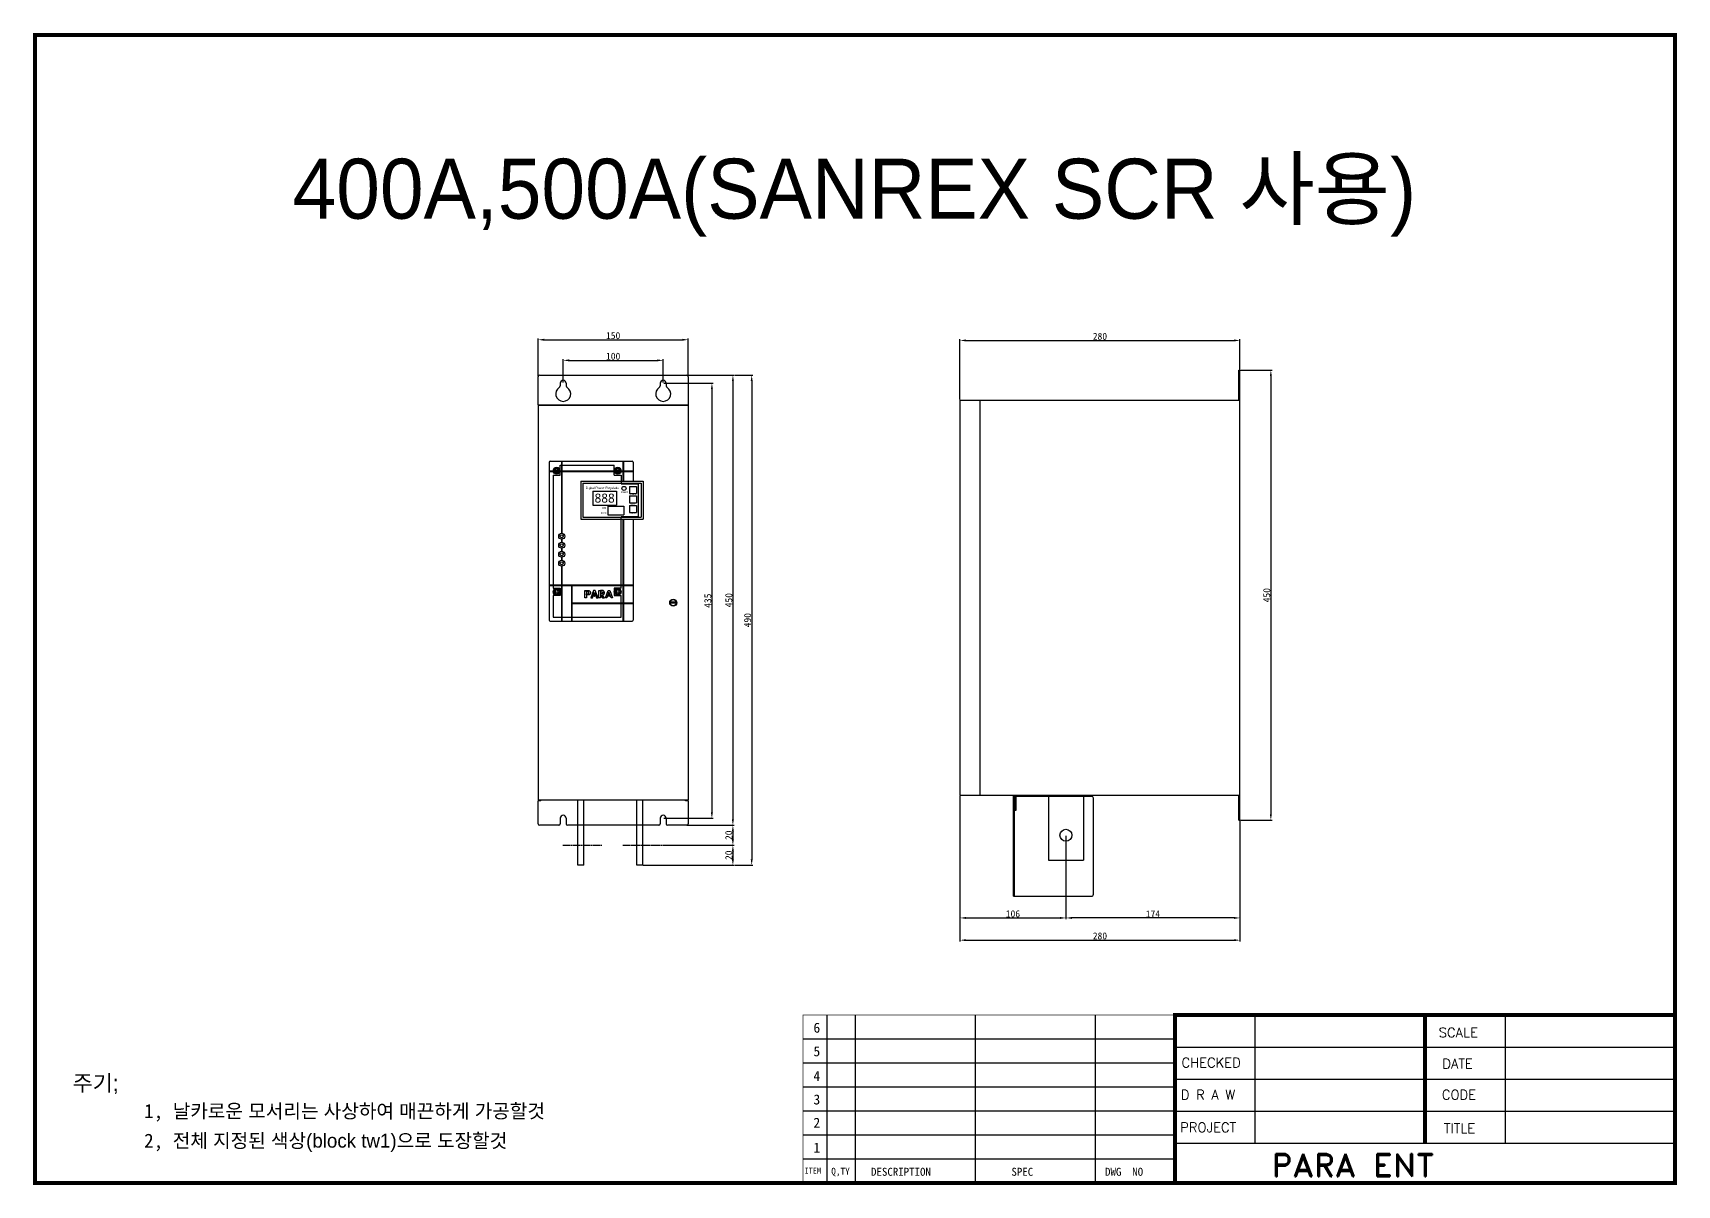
# Model space of a CAD drawing. Header units: millimetres. Extents: x 633 to 4061, y 783 to 1937.
# Drawn here: x 2417 to 4061, y 785 to 1937 of the extents above; entities that cross this region are included whole.
import ezdxf

# ---------------------------------------------------------------- set-up
doc = ezdxf.new("R2010")
doc.units = ezdxf.units.MM
doc.linetypes.add('CENTERLI', pattern=[1, 0.75, -0.0625, 0.125, -0.0625])
doc.layers.add('Case', color=7, linetype='Continuous')
doc.styles.add('ROMAND', font='romand', dxfattribs={"width": 1.1, "height": 8})
doc.styles.add('ROMANS', font='romans', dxfattribs={"height": 3})
doc.dimstyles.new('ISO-25', dxfattribs={"dimtxt": 7, "dimasz": 6, "dimexe": 1.25, "dimexo": 0.625, "dimtad": 1, "dimdec": 1, "dimtxsty": 'Standard', "dimcen": 2.5, "dimclrd": 6, "dimclre": 6, "dimclrt": 1, "dimadec": 0, "dimazin": 0, "dimtfac": 1, "dimtdec": 1, "dimtmove": 0, "dimatfit": 3, "dimfxl": 1, "dimarcsym": 0})

# ---------------------------------------------------------------- blocks, each defined once
blk = doc.blocks.new('*D26')
at = {"color": 6, "lineweight": -2, "transparency": 16777216}
for p, q in [((2947, 1587.8), (2947, 1611.2)), ((3047, 1587.8), (3047, 1611.2)), ((2953, 1610), (3041, 1610))]:
    blk.add_line(p, q, dxfattribs=at)
at = {"color": 6, "transparency": 16777216}
for points in [[(2953, 1611), (2953, 1609), (2947, 1610)], [(3041, 1611), (3041, 1609), (3047, 1610)]]:
    blk.add_solid(points, dxfattribs=at)
at = {"layer": 'Defpoints', "color": 0, "transparency": 16777216}
for p in [(3047, 1610), (2947, 1587.2), (3047, 1587.2)]:
    blk.add_point(p, dxfattribs=at)
at = {"color": 1, "transparency": 16777216, "insert": (2997, 1614.1), "char_height": 7, "attachment_point": 5}
blk.add_mtext('100', dxfattribs=at)
blk = doc.blocks.new('*D27')
at = {"color": 6, "lineweight": -2, "transparency": 16777216}
for p, q in [((2922, 1594.3), (2922, 1631.8)), ((2928, 1630.6), (3066, 1630.6)), ((3072, 1594.3), (3072, 1631.8))]:
    blk.add_line(p, q, dxfattribs=at)
at = {"color": 6, "transparency": 16777216}
for points in [[(2928, 1631.6), (2928, 1629.6), (2922, 1630.6)], [(3066, 1631.6), (3066, 1629.6), (3072, 1630.6)]]:
    blk.add_solid(points, dxfattribs=at)
at = {"layer": 'Defpoints', "color": 0, "transparency": 16777216}
for p in [(3072, 1630.6), (2922, 1593.7), (3072, 1593.7)]:
    blk.add_point(p, dxfattribs=at)
at = {"color": 1, "transparency": 16777216, "insert": (2997, 1634.7), "char_height": 7, "attachment_point": 5}
blk.add_mtext('150', dxfattribs=at)
blk = doc.blocks.new('*D28')
at = {"color": 6, "lineweight": -2, "transparency": 16777216}
for p, q in [((3047.6, 1587.2), (3097, 1587.2)), ((3095.7, 1581.2), (3095.7, 1158.2)), ((3047.6, 1152.2), (3097, 1152.2))]:
    blk.add_line(p, q, dxfattribs=at)
at = {"color": 6, "transparency": 16777216}
for points in [[(3094.7, 1581.2), (3096.7, 1581.2), (3095.7, 1587.2)], [(3094.7, 1158.2), (3096.7, 1158.2), (3095.7, 1152.2)]]:
    blk.add_solid(points, dxfattribs=at)
at = {"layer": 'Defpoints', "color": 0, "transparency": 16777216}
for p in [(3047, 1587.2), (3047, 1152.2), (3095.7, 1152.2)]:
    blk.add_point(p, dxfattribs=at)
at = {"color": 1, "transparency": 16777216, "insert": (3091.6, 1369.7), "char_height": 7, "attachment_point": 5, "rotation": 90}
blk.add_mtext('435', dxfattribs=at)
blk = doc.blocks.new('*D29')
at = {"color": 6, "lineweight": -2, "transparency": 16777216}
for p, q in [((3071.1, 1595.2), (3117.9, 1595.2)), ((3116.7, 1589.2), (3116.7, 1151.2)), ((3071.1, 1145.2), (3117.9, 1145.2))]:
    blk.add_line(p, q, dxfattribs=at)
at = {"color": 6, "transparency": 16777216}
for points in [[(3115.7, 1589.2), (3117.7, 1589.2), (3116.7, 1595.2)], [(3115.7, 1151.2), (3117.7, 1151.2), (3116.7, 1145.2)]]:
    blk.add_solid(points, dxfattribs=at)
at = {"layer": 'Defpoints', "color": 0, "transparency": 16777216}
for p in [(3070.5, 1595.2), (3070.5, 1145.2), (3116.7, 1145.2)]:
    blk.add_point(p, dxfattribs=at)
at = {"color": 1, "transparency": 16777216, "insert": (3112.6, 1370.2), "char_height": 7, "attachment_point": 5, "rotation": 90}
blk.add_mtext('450', dxfattribs=at)
blk = doc.blocks.new('*D30')
at = {"color": 6, "lineweight": -2, "transparency": 16777216}
for p, q in [((3343.7, 1570.8), (3343.7, 1631.1)), ((3349.7, 1629.9), (3617.7, 1629.9)), ((3623.7, 1600.8), (3623.7, 1631.1))]:
    blk.add_line(p, q, dxfattribs=at)
at = {"color": 6, "transparency": 16777216}
for points in [[(3349.7, 1630.9), (3349.7, 1628.9), (3343.7, 1629.9)], [(3617.7, 1630.9), (3617.7, 1628.9), (3623.7, 1629.9)]]:
    blk.add_solid(points, dxfattribs=at)
at = {"layer": 'Defpoints', "color": 0, "transparency": 16777216}
for p in [(3623.7, 1629.9), (3623.7, 1600.2), (3343.7, 1570.2)]:
    blk.add_point(p, dxfattribs=at)
at = {"color": 1, "transparency": 16777216, "insert": (3483.7, 1634), "char_height": 7, "attachment_point": 5}
blk.add_mtext('280', dxfattribs=at)
blk = doc.blocks.new('*D31')
at = {"color": 6, "lineweight": -2, "transparency": 16777216}
for p, q in [((3624.3, 1600.2), (3655.9, 1600.2)), ((3654.6, 1594.2), (3654.6, 1156.2)), ((3624.3, 1150.2), (3655.9, 1150.2))]:
    blk.add_line(p, q, dxfattribs=at)
at = {"color": 6, "transparency": 16777216}
for points in [[(3653.6, 1594.2), (3655.6, 1594.2), (3654.6, 1600.2)], [(3653.6, 1156.2), (3655.6, 1156.2), (3654.6, 1150.2)]]:
    blk.add_solid(points, dxfattribs=at)
at = {"layer": 'Defpoints', "color": 0, "transparency": 16777216}
for p in [(3623.7, 1600.2), (3623.7, 1150.2), (3654.6, 1150.2)]:
    blk.add_point(p, dxfattribs=at)
at = {"color": 1, "transparency": 16777216, "insert": (3650.5, 1375.2), "char_height": 7, "attachment_point": 5, "rotation": 90}
blk.add_mtext('450', dxfattribs=at)
blk = doc.blocks.new('*D32')
at = {"color": 6, "lineweight": -2, "transparency": 16777216}
for p, q in [((3449.7, 1134.5), (3449.7, 1051.2)), ((3623.7, 1149.5), (3623.7, 1051.2)), ((3617.7, 1052.5), (3455.7, 1052.5))]:
    blk.add_line(p, q, dxfattribs=at)
at = {"color": 6, "transparency": 16777216}
for points in [[(3455.7, 1053.5), (3455.7, 1051.5), (3449.7, 1052.5)], [(3617.7, 1053.5), (3617.7, 1051.5), (3623.7, 1052.5)]]:
    blk.add_solid(points, dxfattribs=at)
at = {"layer": 'Defpoints', "color": 0, "transparency": 16777216}
for p in [(3449.7, 1135.2), (3623.7, 1150.2), (3449.7, 1052.5)]:
    blk.add_point(p, dxfattribs=at)
at = {"color": 1, "transparency": 16777216, "insert": (3536.7, 1056.6), "char_height": 7, "attachment_point": 5}
blk.add_mtext('174', dxfattribs=at)
blk = doc.blocks.new('*D33')
at = {"color": 6, "lineweight": -2, "transparency": 16777216}
for p, q in [((3343.7, 1174.5), (3343.7, 1051.2)), ((3449.7, 1134.5), (3449.7, 1051.2)), ((3349.7, 1052.5), (3443.7, 1052.5))]:
    blk.add_line(p, q, dxfattribs=at)
at = {"color": 6, "transparency": 16777216}
for points in [[(3349.7, 1053.5), (3349.7, 1051.5), (3343.7, 1052.5)], [(3443.7, 1053.5), (3443.7, 1051.5), (3449.7, 1052.5)]]:
    blk.add_solid(points, dxfattribs=at)
at = {"layer": 'Defpoints', "color": 0, "transparency": 16777216}
for p in [(3343.7, 1175.2), (3449.7, 1135.2), (3449.7, 1052.5)]:
    blk.add_point(p, dxfattribs=at)
at = {"color": 1, "transparency": 16777216, "insert": (3396.7, 1056.6), "char_height": 7, "attachment_point": 5}
blk.add_mtext('106', dxfattribs=at)
blk = doc.blocks.new('*D34')
at = {"color": 6, "lineweight": -2, "transparency": 16777216}
for p, q in [((3071.1, 1145.2), (3117.9, 1145.2)), ((3116.7, 1139.2), (3116.7, 1131.2)), ((3046.4, 1125.2), (3117.9, 1125.2))]:
    blk.add_line(p, q, dxfattribs=at)
at = {"color": 6, "transparency": 16777216}
for points in [[(3115.7, 1139.2), (3117.7, 1139.2), (3116.7, 1145.2)], [(3115.7, 1131.2), (3117.7, 1131.2), (3116.7, 1125.2)]]:
    blk.add_solid(points, dxfattribs=at)
at = {"layer": 'Defpoints', "color": 0, "transparency": 16777216}
for p in [(3070.5, 1145.2), (3045.8, 1125.2), (3116.7, 1125.2)]:
    blk.add_point(p, dxfattribs=at)
at = {"color": 1, "transparency": 16777216, "insert": (3112.6, 1135.2), "char_height": 7, "attachment_point": 5, "rotation": 90}
blk.add_mtext('20', dxfattribs=at)
blk = doc.blocks.new('*D35')
at = {"color": 6, "lineweight": -2, "transparency": 16777216}
for p, q in [((3046.4, 1125.2), (3117.9, 1125.2)), ((3116.7, 1119.2), (3116.7, 1111.2)), ((3027.1, 1105.2), (3117.9, 1105.2))]:
    blk.add_line(p, q, dxfattribs=at)
at = {"color": 6, "transparency": 16777216}
for points in [[(3115.7, 1119.2), (3117.7, 1119.2), (3116.7, 1125.2)], [(3115.7, 1111.2), (3117.7, 1111.2), (3116.7, 1105.2)]]:
    blk.add_solid(points, dxfattribs=at)
at = {"layer": 'Defpoints', "color": 0, "transparency": 16777216}
for p in [(3045.8, 1125.2), (3026.5, 1105.2), (3116.7, 1105.2)]:
    blk.add_point(p, dxfattribs=at)
at = {"color": 1, "transparency": 16777216, "insert": (3112.6, 1115.2), "char_height": 7, "attachment_point": 5, "rotation": 90}
blk.add_mtext('20', dxfattribs=at)
blk = doc.blocks.new('*D24')
at = {"color": 6, "lineweight": -2, "transparency": 16777216}
for p, q in [((3118.6, 1595.2), (3136.8, 1595.2)), ((3135.5, 1589.2), (3135.5, 1111.2)), ((3118.6, 1105.2), (3136.8, 1105.2))]:
    blk.add_line(p, q, dxfattribs=at)
at = {"color": 6, "transparency": 16777216}
for points in [[(3134.5, 1589.2), (3136.5, 1589.2), (3135.5, 1595.2)], [(3134.5, 1111.2), (3136.5, 1111.2), (3135.5, 1105.2)]]:
    blk.add_solid(points, dxfattribs=at)
at = {"layer": 'Defpoints', "color": 0, "transparency": 16777216}
for p in [(3117.9, 1595.2), (3117.9, 1105.2), (3135.5, 1105.2)]:
    blk.add_point(p, dxfattribs=at)
at = {"color": 1, "transparency": 16777216, "insert": (3131.4, 1350.2), "char_height": 7, "attachment_point": 5, "rotation": 90}
blk.add_mtext('490', dxfattribs=at)
blk = doc.blocks.new('*D25')
at = {"color": 6, "lineweight": -2, "transparency": 16777216}
for p, q in [((3343.7, 1090.7), (3343.7, 1029.1)), ((3623.7, 1090.7), (3623.7, 1029.1)), ((3349.7, 1030.3), (3617.7, 1030.3))]:
    blk.add_line(p, q, dxfattribs=at)
at = {"color": 6, "transparency": 16777216}
for points in [[(3349.7, 1031.3), (3349.7, 1029.3), (3343.7, 1030.3)], [(3617.7, 1031.3), (3617.7, 1029.3), (3623.7, 1030.3)]]:
    blk.add_solid(points, dxfattribs=at)
at = {"layer": 'Defpoints', "color": 0, "transparency": 16777216}
for p in [(3343.7, 1091.3), (3623.7, 1091.3), (3623.7, 1030.3)]:
    blk.add_point(p, dxfattribs=at)
at = {"color": 1, "transparency": 16777216, "insert": (3483.7, 1034.5), "char_height": 7, "attachment_point": 5}
blk.add_mtext('280', dxfattribs=at)

msp = doc.modelspace()

# ---------------------------------------------------------------- linework, layer by layer
for p, q in [((2923.52, 1595.16), (3070.52, 1595.16)), ((3622.52, 1600.16), (3623.72, 1600.16)), ((2922.02, 1565.66), (2922.02, 1593.66)), ((2944.02, 1587.16), (2944.02, 1584.56)), ((2950.02, 1587.16), (2950.02, 1584.56)), ((3044.02, 1587.16), (3044.02, 1584.56)), ((3050.02, 1587.16), (3050.02, 1584.56)), ((3072.02, 1593.66), (3072.02, 1565.66)), ((2922.02, 1565.66), (2924.82, 1565.66)), ((2922.02, 1565.16), (2922.02, 1170.16)), ((2922.02, 1565.16), (3072.02, 1565.16)), ((2924.82, 1565.66), (2924.82, 1565.16)), ((3069.22, 1565.16), (2924.82, 1565.16)), ((3069.22, 1565.66), (3069.22, 1565.16)), ((3069.22, 1565.66), (3072.02, 1565.66)), ((3072.02, 1565.16), (3072.02, 1170.16)), ((3343.72, 1570.16), (3343.72, 1175.16)), ((3343.72, 1570.16), (3623.72, 1570.16)), ((3363.72, 1570.16), (3363.72, 1175.16)), ((3060.14, 1368.26), (3053.9, 1368.26)), ((3060.14, 1367.07), (3053.9, 1367.07)), ((3072.02, 1170.16), (2922.02, 1170.16)), ((2924.82, 1169.66), (2922.02, 1169.66)), ((2922.02, 1146.66), (2922.02, 1169.66)), ((2924.82, 1169.66), (2924.82, 1170.16)), ((3069.22, 1169.66), (3069.22, 1170.16)), ((3072.02, 1169.66), (3069.22, 1169.66)), ((3072.02, 1169.66), (3072.02, 1146.66)), ((3343.72, 1175.16), (3623.72, 1175.16)), ((2944.02, 1152.16), (2944.02, 1146.66)), ((2950.02, 1152.16), (2950.02, 1146.66)), ((3044.02, 1152.16), (3044.02, 1146.66)), ((3050.02, 1152.16), (3050.02, 1146.66)), ((2942.52, 1145.16), (2923.52, 1145.16)), ((3042.52, 1145.16), (2951.52, 1145.16)), ((3070.52, 1145.16), (3051.52, 1145.16)), ((3622.52, 1150.16), (3623.72, 1150.16))]:
    msp.add_line(p, q)
at = {"ltscale": 10}
for p, q in [((3622.52, 1570.16), (3622.52, 1600.16)), ((3623.72, 1150.16), (3623.72, 1600.16)), ((3622.52, 1150.16), (3622.52, 1175.16))]:
    msp.add_line(p, q, dxfattribs=at)
at = {"color": 0, "linetype": 'Continuous'}
for p, q in [((2933.02, 1508.16), (2933.02, 1350.16)), ((2933.02, 1499.41), (2945.27, 1499.41)), ((2933.02, 1498.91), (2945.27, 1498.91)), ((2934.02, 1509.16), (3016.02, 1509.16)), ((2945.27, 1509.16), (2945.27, 1499.41)), ((2945.27, 1498.91), (2945.27, 1437.15)), ((2945.77, 1509.16), (2945.77, 1499.41)), ((2945.77, 1499.41), (3006.77, 1499.41)), ((2945.77, 1498.91), (3006.77, 1498.91)), ((2945.77, 1498.91), (2945.77, 1437.15)), ((3006.77, 1509.16), (3006.77, 1499.41)), ((3006.77, 1498.91), (3006.77, 1489.16)), ((3007.27, 1509.16), (3007.27, 1499.41)), ((3007.27, 1499.41), (3017.02, 1499.41)), ((3007.27, 1498.91), (3007.27, 1489.16)), ((3007.27, 1498.91), (3017.02, 1498.91)), ((3017.02, 1508.16), (3017.02, 1489.16)), ((2964.52, 1489.16), (3027.02, 1489.16)), ((2964.52, 1489.16), (2964.52, 1451.16)), ((2966.52, 1487.16), (3025.02, 1487.16)), ((2966.52, 1487.16), (2966.52, 1453.16)), ((3013.22, 1483.96), (3013.22, 1476.96)), ((3013.22, 1483.96), (3020.22, 1483.96)), ((3020.22, 1483.96), (3020.22, 1476.96)), ((3025.02, 1487.16), (3025.02, 1453.16)), ((3027.02, 1489.16), (3027.02, 1451.16)), ((2976.72, 1479.16), (3000.22, 1479.16)), ((2976.72, 1479.16), (2976.72, 1465.16)), ((2976.72, 1465.16), (3000.22, 1465.16)), ((2991.72, 1464.16), (3007.52, 1464.16)), ((2991.72, 1464.16), (2991.72, 1455.66)), ((3000.22, 1479.16), (3000.22, 1465.16)), ((3007.52, 1464.16), (3007.52, 1455.66)), ((3013.22, 1476.96), (3020.22, 1476.96)), ((3013.22, 1474.46), (3020.22, 1474.46)), ((3013.22, 1474.46), (3013.22, 1467.46)), ((3013.22, 1467.46), (3020.22, 1467.46)), ((3013.22, 1464.96), (3013.22, 1457.96)), ((3013.22, 1464.96), (3020.22, 1464.96)), ((3020.22, 1474.46), (3020.22, 1467.46)), ((3020.22, 1464.96), (3020.22, 1457.96)), ((2964.52, 1451.16), (3027.02, 1451.16)), ((2966.52, 1453.16), (3025.02, 1453.16)), ((2991.72, 1455.66), (3007.52, 1455.66)), ((3006.77, 1451.16), (3006.77, 1385.41)), ((3007.27, 1451.16), (3007.27, 1385.41)), ((3013.22, 1457.96), (3020.22, 1457.96)), ((3017.02, 1451.16), (3017.02, 1350.16)), ((2945.27, 1431.17), (2945.27, 1428.15)), ((2945.77, 1431.17), (2945.77, 1428.15)), ((2945.27, 1422.17), (2945.27, 1419.15)), ((2945.77, 1422.17), (2945.77, 1419.15)), ((2945.27, 1413.17), (2945.27, 1410.15)), ((2945.27, 1404.17), (2945.27, 1385.41)), ((2945.77, 1413.17), (2945.77, 1410.15)), ((2945.77, 1404.17), (2945.77, 1385.41)), ((2933.02, 1385.41), (2945.27, 1385.41)), ((2933.02, 1384.91), (2945.27, 1384.91)), ((2945.27, 1384.91), (2945.27, 1349.16)), ((2945.77, 1385.41), (3006.77, 1385.41)), ((2945.77, 1384.91), (2955.27, 1384.91)), ((2945.77, 1384.91), (2945.77, 1349.16)), ((2955.27, 1384.91), (2955.27, 1349.16)), ((2955.77, 1384.91), (3006.77, 1384.91)), ((2955.77, 1384.91), (2955.77, 1367.41)), ((3006.77, 1384.91), (3006.77, 1367.41)), ((3007.27, 1385.41), (3017.02, 1385.41)), ((3007.27, 1384.91), (3007.27, 1367.41)), ((3007.27, 1384.91), (3017.02, 1384.91)), ((2955.77, 1367.41), (3006.77, 1367.41)), ((2955.77, 1366.91), (3006.77, 1366.91)), ((2955.77, 1366.91), (2955.77, 1349.16)), ((3006.77, 1366.91), (3006.77, 1349.16)), ((3007.27, 1367.41), (3017.02, 1367.41)), ((3007.27, 1366.91), (3007.27, 1349.16)), ((3007.27, 1366.91), (3017.02, 1366.91)), ((2934.02, 1349.16), (3016.02, 1349.16))]:
    msp.add_line(p, q, dxfattribs=at)
at = {"color": 0, "linetype": 'Continuous', "ltscale": 0.3}
for p, q in [((2944.02, 1495.16), (2944.02, 1505.16)), ((2944.02, 1495.16), (2944.02, 1505.16)), ((2944.02, 1505.16), (2998.02, 1505.16)), ((2944.02, 1505.16), (2998.02, 1505.16)), ((2998.02, 1495.16), (2998.02, 1505.16)), ((2998.02, 1495.16), (2998.02, 1505.16)), ((2937.02, 1495.16), (2937.02, 1382.36)), ((2937.02, 1495.16), (2937.02, 1382.36)), ((2937.02, 1495.16), (2944.02, 1495.16)), ((2937.02, 1495.16), (2944.02, 1495.16)), ((2998.02, 1495.16), (3005.02, 1495.16)), ((2998.02, 1495.16), (3005.02, 1495.16)), ((3005.02, 1495.16), (3005.02, 1486.66)), ((3005.02, 1495.16), (3005.02, 1486.66)), ((3005.02, 1486.66), (3022.02, 1486.66)), ((3005.02, 1486.66), (3022.02, 1486.66)), ((3022.02, 1486.66), (3022.02, 1453.66)), ((3022.02, 1486.66), (3022.02, 1453.66)), ((3005.02, 1382.36), (3005.02, 1453.66)), ((3005.02, 1382.36), (3005.02, 1453.66)), ((3022.02, 1453.66), (3005.02, 1453.66)), ((3022.02, 1453.66), (3005.02, 1453.66)), ((2937.02, 1382.36), (2944.02, 1382.36)), ((2937.02, 1382.36), (2944.02, 1382.36)), ((2944.02, 1382.36), (2944.02, 1374.96)), ((2944.02, 1382.36), (2944.02, 1374.96)), ((3005.02, 1382.36), (2998.02, 1382.36)), ((3005.02, 1382.36), (2998.02, 1382.36)), ((2998.02, 1382.36), (2998.02, 1374.96)), ((2998.02, 1382.36), (2998.02, 1374.96)), ((2944.02, 1374.96), (2937.02, 1374.96)), ((2944.02, 1374.96), (2937.02, 1374.96)), ((2937.02, 1374.96), (2937.02, 1353.16)), ((2937.02, 1374.96), (2937.02, 1353.16)), ((2998.02, 1374.96), (3005.02, 1374.96)), ((2998.02, 1374.96), (3005.02, 1374.96)), ((3005.02, 1353.16), (3005.02, 1374.96)), ((3005.02, 1353.16), (3005.02, 1374.96)), ((2937.02, 1353.16), (3005.02, 1353.16)), ((2937.02, 1353.16), (3005.02, 1353.16))]:
    msp.add_line(p, q, dxfattribs=at)
at = {"color": 0, "linetype": 'Continuous', "ltscale": 0.4}
for p, q in [((3007.02, 1509.16), (3007.02, 1489.16)), ((3007.02, 1451.16), (3007.02, 1349.16)), ((2933.02, 1385.16), (3017.02, 1385.16)), ((2955.52, 1385.41), (2955.52, 1349.16)), ((2955.27, 1367.16), (3017.02, 1367.16))]:
    msp.add_line(p, q, dxfattribs=at)
at = {"linetype": 'CENTERLI'}
msp.add_line((3060.19, 1367.66), (3053.84, 1367.66), dxfattribs=at)
at = {"color": 3}
for p, q in [((2961.52, 1105.16), (2961.52, 1170.16)), ((2967.52, 1105.16), (2967.52, 1170.16)), ((3020.52, 1105.16), (3020.52, 1170.16)), ((3026.52, 1105.16), (3026.52, 1170.16)), ((3432.22, 1175.16), (3432.22, 1110.16)), ((3467.22, 1175.16), (3467.22, 1110.16)), ((2967.52, 1105.16), (2961.52, 1105.16)), ((3026.52, 1105.16), (3020.52, 1105.16)), ((3432.22, 1110.16), (3467.22, 1110.16))]:
    msp.add_line(p, q, dxfattribs=at)
at = {"color": 3, "linetype": 'CENTERLI', "ltscale": 10}
for p, q in [((2946.71, 1125.16), (2985.71, 1125.16)), ((3006.81, 1125.16), (3045.81, 1125.16))]:
    msp.add_line(p, q, dxfattribs=at)
at = {"color": 5}
for p, q in [((3210.79, 955.39), (3210.79, 787.39)), ((3238.79, 955.39), (3238.79, 787.39)), ((3358.79, 955.39), (3358.79, 787.39)), ((3478.79, 955.39), (3478.79, 787.39)), ((3638.79, 827.39), (3638.79, 955.39)), ((3888.79, 955.39), (3888.79, 827.39)), ((3558.79, 931.39), (3186.79, 931.39)), ((3558.79, 923.39), (4058.79, 923.39)), ((3558.79, 907.39), (3186.79, 907.39)), ((3558.79, 891.39), (4058.79, 891.39)), ((3558.79, 883.39), (3186.79, 883.39)), ((3558.79, 859.39), (3186.79, 859.39)), ((3558.79, 859.39), (4058.79, 859.39)), ((3558.79, 835.39), (3186.79, 835.39)), ((3558.79, 827.39), (4058.79, 827.39)), ((3558.79, 811.39), (3186.79, 811.39))]:
    msp.add_line(p, q, dxfattribs=at)
at = {"color": 5, "const_width": 4}
for points in [[(2418.79, 787.39), (4058.79, 787.39), (4058.79, 1935.39), (2418.79, 1935.39), (2418.79, 787.39)], [(4058.79, 955.39), (3558.79, 955.39), (3558.79, 787.39)], [(3808.79, 955.39), (3808.79, 827.39)]]:
    msp.add_lwpolyline(points, dxfattribs=at)
at = {"color": 0, "linetype": 'Continuous'}
for points in [[(2970.17, 1379.9), (2970.17, 1372.69), (2968.72, 1372.69), (2968.72, 1379.9)], [(2970.48, 1376.63), (2970.97, 1376.63), (2971.36, 1376.64), (2971.68, 1376.66), (2971.82, 1376.67), (2971.94, 1376.69), (2971.99, 1376.7), (2972.04, 1376.72), (2972.08, 1376.73), (2972.12, 1376.74), (2972.19, 1376.77), (2972.22, 1376.79), (2972.25, 1376.81), (2972.29, 1376.83), (2972.32, 1376.85), (2972.35, 1376.87), (2972.38, 1376.89), (2972.4, 1376.91), (2972.43, 1376.94), (2972.46, 1376.96), (2972.48, 1376.99), (2972.51, 1377.01), (2972.53, 1377.04), (2972.55, 1377.07), (2972.57, 1377.1), (2972.59, 1377.13), (2972.61, 1377.16), (2972.63, 1377.19), (2972.64, 1377.23), (2972.66, 1377.26), (2972.67, 1377.29), (2972.68, 1377.33), (2972.69, 1377.36), (2972.7, 1377.4), (2972.71, 1377.43), (2972.72, 1377.47), (2972.73, 1377.51), (2972.73, 1377.58), (2972.74, 1377.66), (2972.73, 1377.71), (2972.73, 1377.76), (2972.73, 1377.81), (2972.72, 1377.85), (2972.71, 1377.9), (2972.7, 1377.94), (2972.69, 1377.98), (2972.68, 1378.02), (2972.66, 1378.07), (2972.65, 1378.1), (2972.63, 1378.14), (2972.61, 1378.18), (2972.58, 1378.22), (2972.56, 1378.25), (2972.53, 1378.28), (2972.5, 1378.32), (2972.48, 1378.35), (2972.45, 1378.38), (2972.41, 1378.41), (2972.38, 1378.43), (2972.35, 1378.46), (2972.31, 1378.48), (2972.28, 1378.51), (2972.24, 1378.53), (2972.21, 1378.55), (2972.17, 1378.56), (2972.13, 1378.58), (2972.09, 1378.59), (2972.05, 1378.61), (2972.01, 1378.62), (2971.96, 1378.63), (2971.92, 1378.64), (2971.85, 1378.65), (2971.76, 1378.66), (2971.53, 1378.68), (2970.87, 1378.69), (2970.48, 1378.69), (2970.48, 1379.9), (2971.05, 1379.9), (2972.15, 1379.88), (2972.52, 1379.84), (2972.66, 1379.82), (2972.73, 1379.81), (2972.78, 1379.8), (2972.86, 1379.77), (2972.93, 1379.75), (2973, 1379.72), (2973.08, 1379.69), (2973.15, 1379.66), (2973.21, 1379.62), (2973.28, 1379.58), (2973.35, 1379.54), (2973.41, 1379.49), (2973.47, 1379.44), (2973.53, 1379.39), (2973.59, 1379.34), (2973.65, 1379.28), (2973.71, 1379.22), (2973.76, 1379.16), (2973.81, 1379.09), (2973.87, 1379.02), (2973.91, 1378.95), (2973.96, 1378.87), (2974, 1378.8), (2974.03, 1378.72), (2974.07, 1378.64), (2974.1, 1378.55), (2974.13, 1378.47), (2974.15, 1378.38), (2974.17, 1378.29), (2974.19, 1378.19), (2974.21, 1378.1), (2974.23, 1377.9), (2974.23, 1377.69), (2974.23, 1377.52), (2974.22, 1377.37), (2974.2, 1377.22), (2974.17, 1377.07), (2974.14, 1376.94), (2974.1, 1376.81), (2974.07, 1376.75), (2974.05, 1376.69), (2974.02, 1376.63), (2973.99, 1376.57), (2973.93, 1376.46), (2973.86, 1376.36), (2973.79, 1376.26), (2973.72, 1376.17), (2973.64, 1376.08), (2973.56, 1376), (2973.47, 1375.93), (2973.38, 1375.86), (2973.29, 1375.8), (2973.19, 1375.74), (2973.1, 1375.69), (2973.01, 1375.64), (2972.91, 1375.6), (2972.82, 1375.57), (2972.72, 1375.54), (2972.63, 1375.52), (2972.49, 1375.49), (2972.34, 1375.47), (2971.99, 1375.44), (2971.12, 1375.41), (2970.48, 1375.41)], [(2978.25, 1378.23), (2980.34, 1372.69), (2981.93, 1372.69), (2979.05, 1379.9), (2977.47, 1379.9), (2974.69, 1372.69), (2976.25, 1372.69)], [(2984.16, 1379.9), (2984.16, 1372.69), (2982.7, 1372.69), (2982.7, 1379.9)], [(2986.08, 1375.45), (2986.37, 1375.48), (2986.61, 1375.52), (2986.71, 1375.54), (2986.8, 1375.57), (2986.9, 1375.6), (2986.99, 1375.64), (2987.09, 1375.69), (2987.18, 1375.74), (2987.27, 1375.8), (2987.37, 1375.86), (2987.46, 1375.93), (2987.54, 1376), (2987.62, 1376.08), (2987.7, 1376.17), (2987.78, 1376.26), (2987.85, 1376.36), (2987.91, 1376.46), (2987.98, 1376.57), (2988.01, 1376.63), (2988.03, 1376.69), (2988.06, 1376.75), (2988.08, 1376.81), (2988.12, 1376.94), (2988.16, 1377.07), (2988.18, 1377.22), (2988.2, 1377.37), (2988.21, 1377.52), (2988.22, 1377.69), (2988.21, 1377.9), (2988.19, 1378.1), (2988.18, 1378.19), (2988.16, 1378.29), (2988.14, 1378.38), (2988.11, 1378.47), (2988.09, 1378.55), (2988.05, 1378.64), (2988.02, 1378.72), (2987.98, 1378.8), (2987.94, 1378.87), (2987.9, 1378.95), (2987.85, 1379.02), (2987.8, 1379.09), (2987.75, 1379.16), (2987.69, 1379.22), (2987.64, 1379.28), (2987.58, 1379.34), (2987.52, 1379.39), (2987.46, 1379.44), (2987.4, 1379.49), (2987.33, 1379.54), (2987.27, 1379.58), (2987.2, 1379.62), (2987.13, 1379.66), (2987.06, 1379.69), (2986.99, 1379.72), (2986.92, 1379.75), (2986.84, 1379.77), (2986.76, 1379.8), (2986.71, 1379.81), (2986.65, 1379.82), (2986.51, 1379.84), (2986.13, 1379.88), (2985.04, 1379.9), (2984.47, 1379.9), (2984.47, 1378.69), (2984.86, 1378.69), (2985.51, 1378.68), (2985.74, 1378.66), (2985.83, 1378.65), (2985.91, 1378.64), (2985.95, 1378.63), (2985.99, 1378.62), (2986.03, 1378.61), (2986.07, 1378.59), (2986.11, 1378.58), (2986.15, 1378.56), (2986.19, 1378.55), (2986.23, 1378.53), (2986.26, 1378.51), (2986.3, 1378.48), (2986.33, 1378.46), (2986.37, 1378.43), (2986.4, 1378.41), (2986.43, 1378.38), (2986.46, 1378.35), (2986.49, 1378.32), (2986.52, 1378.28), (2986.54, 1378.25), (2986.57, 1378.22), (2986.59, 1378.18), (2986.61, 1378.14), (2986.63, 1378.1), (2986.65, 1378.07), (2986.66, 1378.02), (2986.68, 1377.98), (2986.69, 1377.94), (2986.7, 1377.9), (2986.71, 1377.85), (2986.71, 1377.81), (2986.72, 1377.76), (2986.72, 1377.71), (2986.72, 1377.66), (2986.72, 1377.58), (2986.72, 1377.55), (2986.71, 1377.51), (2986.7, 1377.47), (2986.7, 1377.43), (2986.69, 1377.4), (2986.68, 1377.36), (2986.67, 1377.33), (2986.66, 1377.29), (2986.64, 1377.26), (2986.63, 1377.23), (2986.61, 1377.19), (2986.59, 1377.16), (2986.58, 1377.13), (2986.56, 1377.1), (2986.54, 1377.07), (2986.51, 1377.04), (2986.49, 1377.01), (2986.47, 1376.99), (2986.44, 1376.96), (2986.42, 1376.94), (2986.39, 1376.91), (2986.36, 1376.89), (2986.33, 1376.87), (2986.3, 1376.85), (2986.27, 1376.83), (2986.24, 1376.81), (2986.21, 1376.79), (2986.17, 1376.77), (2986.1, 1376.74), (2986.06, 1376.73), (2986.02, 1376.72), (2985.97, 1376.7), (2985.92, 1376.69), (2985.8, 1376.67), (2985.67, 1376.66), (2985.35, 1376.64), (2984.95, 1376.63), (2984.47, 1376.63), (2984.47, 1375.41), (2986.48, 1372.69), (2988.22, 1372.69)], [(2992.79, 1378.23), (2990.79, 1372.69), (2989.23, 1372.69), (2992.01, 1379.9), (2993.59, 1379.9), (2996.46, 1372.69), (2994.88, 1372.69)]]:
    msp.add_lwpolyline(points, close=True, dxfattribs=at)
at = {"color": 1, "linetype": 'Continuous'}
for points in [[(2978.29, 1373.94), (2979.14, 1375.43), (2977.43, 1375.43)], [(2992.86, 1373.94), (2993.71, 1375.43), (2992, 1375.43)]]:
    msp.add_lwpolyline(points, close=True, dxfattribs=at)
at = {"color": 5, "ltscale": 2, "const_width": 0.8}
msp.add_lwpolyline([(3558.79, 955.39), (3186.79, 955.39), (3186.79, 787.39)], dxfattribs=at)
at = {"color": 0, "linetype": 'Continuous', "ltscale": 0.4}
for centre, radius in [((2940.52, 1499.66), 3.5), ((2940.52, 1499.66), 2.5), ((3001.52, 1499.66), 3.5), ((3001.52, 1499.66), 2.5), ((3001.52, 1499.66), 1.35), ((2940.52, 1378.66), 3.5), ((2940.52, 1378.66), 2.5), ((3001.52, 1378.66), 3.5), ((3001.52, 1378.66), 2.5), ((2940.52, 1378.66), 1.35), ((3001.52, 1378.66), 1.35)]:
    msp.add_circle(centre, radius, dxfattribs=at)
at = {"color": 0, "linetype": 'Continuous', "ltscale": 0.3}
for centre in [(2940.52, 1499.66), (3001.52, 1499.66), (2940.52, 1378.66), (3001.52, 1378.66)]:
    msp.add_circle(centre, 3, dxfattribs=at)
at = {"linetype": 'Continuous', "ltscale": 0.4}
msp.add_circle((2940.52, 1499.66), 1.35, dxfattribs=at)
at = {"color": 0, "linetype": 'Continuous'}
for centre, radius in [((3007.82, 1481.96), 2), ((2945.52, 1434.16), 3), ((2945.52, 1434.16), 1.5), ((2945.52, 1425.16), 3), ((2945.52, 1416.16), 3), ((2945.52, 1425.16), 1.5), ((2945.52, 1416.16), 1.5), ((2945.52, 1407.16), 3), ((2945.52, 1407.16), 1.5)]:
    msp.add_circle(centre, radius, dxfattribs=at)
for radius in [3.5, 3.17]:
    msp.add_circle((3057.02, 1367.66), radius)
at = {"color": 3}
msp.add_circle((3449.72, 1135.16), 6, dxfattribs=at)
for centre, radius, start, end in [((2923.52, 1593.66), 1.5, 90, 180), ((3070.52, 1593.66), 1.5, 0, 90), ((2947.02, 1576.49), 7.5, 121.75686, 58.24314), ((2942.02, 1584.56), 2, 301.75686, 0), ((2947.02, 1587.16), 3, 0, 180), ((2952.02, 1584.56), 2, 180, 238.24314), ((3047.02, 1576.49), 7.5, 121.75686, 58.24314), ((3042.02, 1584.56), 2, 301.75686, 0), ((3047.02, 1587.16), 3, 0, 180), ((3052.02, 1584.56), 2, 180, 238.24314), ((2947.02, 1152.16), 3, 0, 180), ((3047.02, 1152.16), 3, 0, 180), ((2923.52, 1146.66), 1.5, 180, 270), ((2942.52, 1146.66), 1.5, 270, 0), ((2951.52, 1146.66), 1.5, 180, 270), ((3042.52, 1146.66), 1.5, 270, 0), ((3051.52, 1146.66), 1.5, 180, 270), ((3070.52, 1146.66), 1.5, 270, 0)]:
    msp.add_arc(centre, radius, start, end)
at = {"color": 0, "linetype": 'Continuous'}
for centre, start, end in [((2934.02, 1508.16), 90, 180), ((3016.02, 1508.16), 0, 90), ((2934.02, 1350.16), 180, 270), ((3016.02, 1350.16), 270, 0)]:
    msp.add_arc(centre, 1, start, end, dxfattribs=at)
at = {"layer": 'Case', "color": 1}
for p, q in [((3397.22, 1074.16), (3397.22, 1174.16)), ((3397.22, 1174.16), (3475.22, 1174.16)), ((3398.42, 1074.16), (3398.42, 1174.16)), ((3477.22, 1076.16), (3477.22, 1172.16)), ((3397.22, 1074.16), (3475.22, 1074.16))]:
    msp.add_line(p, q, dxfattribs=at)
at = {"layer": 'Case'}
for p, q in [((3398.72, 1160.16), (3398.72, 1175.16)), ((3399.92, 1160.16), (3399.92, 1175.16)), ((3398.72, 1160.16), (3399.92, 1160.16))]:
    msp.add_line(p, q, dxfattribs=at)
at = {"layer": 'Case', "color": 1}
for centre, start, end in [((3475.22, 1172.16), 0, 90), ((3475.22, 1076.16), 270, 0)]:
    msp.add_arc(centre, 2, start, end, dxfattribs=at)

# ---------------------------------------------------------------- texts
at = {"color": 5, "style": 'ROMANS'}
for s, p in [('SCALE', (3822.46, 933.15)), ('CHECKED', (3565.24, 903.03)), ('DATE', (3826.05, 901.99)), ('D R A W', (3564.59, 870.93)), ('CODE', (3825.56, 871)), ('PROJECT', (3563.95, 838.28)), ('TITLE', (3827.6, 837.35))]:
    msp.add_text(s, height=9.6, dxfattribs=at).set_placement(p)
at = {"color": 5, "style": 'ROMAND', "width": 1.1}
msp.add_text('PARA ENT', height=22.4, dxfattribs=at).set_placement((3655.31, 794.12))
at = {"ltscale": 10, "insert": (2676.48, 1811.61), "char_height": 60, "width": 1198.3025, "attachment_point": 1}
msp.add_mtext('{\\fGulim|b0|i0|c129|p49;400A,500A(SANREX SCR 사용)}', dxfattribs=at)
at = {"attachment_point": 1}
for s, insert, char_height, width in [('{\\fSwis721 BT|b0|i0|c0|p34;Digital\\f??|b0|i0|c0|p49; \\fSwis721 BT|b0|i0|c0|p34;Power Regulater}', (2969.48, 1483.69), 2.3, 35.1239), ('{\\f@Malgun Gothic|b0|i0|c129|p50;888}', (2978.43, 1476.76), 9, 20.7472), ('{\\f@ￇ\uffd1ￄￄﾹ\uffd9ￅ\uffc1|b0|i0|c129|p18;ON}', (2985.8, 1463.51), 2, 5.3252), ('{\\f@ￇ\uffd1ￄￄﾹ\uffd9ￅ\uffc1|b0|i0|c129|p18;RESET}', (3004.67, 1478.88), 1.5, 6.6627), ('{\\f@ￇ\uffd1ￄￄﾹ\uffd9ￅ\uffc1|b0|i0|c129|p18;OUTPUT}', (3013.29, 1476.43), 1.2, 6.6627), ('{\\f@ￇ\uffd1ￄￄﾹ\uffd9ￅ\uffc1|b0|i0|c129|p18;SOFT}', (3014.41, 1466.93), 1.2, 4.6285), ('{\\f@ￇ\uffd1ￄￄﾹ\uffd9ￅ\uffc1|b0|i0|c129|p18;OFF}', (2984.62, 1458.37), 2, 6.6627), ('{\\f@ￇ\uffd1ￄￄﾹ\uffd9ￅ\uffc1|b0|i0|c129|p18;O.C}', (3015.22, 1457.43), 1.2, 2.8826), ('{\\fﾱﾼﾸﾲ|b0|i0|c129|p50;주기;}', (2456.51, 895.37), 16, 60), ('1, {\\fﾱﾼﾸﾲ|b0|i0|c129|p50;날카로운 모서리는 사상하여 매끈하게 가공할것}', (2528.04, 866.47), 14, 600), ('2, {\\fﾱﾼﾸﾲ|b0|i0|c129|p50;전체 지정된 색상(block tw1)으로 도장할것}', (2528.04, 836.85), 14, 600)]:
    msp.add_mtext(s, dxfattribs=dict(at, insert=insert, char_height=char_height, width=width))
at = {"color": 5, "attachment_point": 1}
for s, insert, char_height, width in [('6', (3197.22, 947.77), 10, 13.174), ('5', (3197.22, 924.23), 10, 13.174), ('4', (3197.22, 899.57), 10, 13.174), ('3', (3197.22, 876.04), 10, 13.174), ('2', (3197.22, 852.78), 10, 13.174), ('1', (3197.22, 827.84), 10, 13.174), ('ITEM', (3188.45, 802.72), 6, 8), ('Q,TY', (3215.03, 802.72), 6.8, 20), ('DESCRIPTION', (3254.82, 802.72), 8, 40), ('SPEC', (3395.19, 802.72), 8, 40), ('DWG  NO', (3488.8, 802.72), 8, 60)]:
    msp.add_mtext(s, dxfattribs=dict(at, insert=insert, char_height=char_height, width=width))

# ---------------------------------------------------------------- dimensions: what is measured, and where the dimension line sits
for base, p1, p2, picture, middle in [((3072.02, 1630.55), (2922.02, 1593.66), (3072.02, 1593.66), '*D27', (2997.02, 1634.68)), ((3623.72, 1629.9), (3343.72, 1570.16), (3623.72, 1600.16), '*D30', (3483.72, 1634.02)), ((3047.02, 1609.96), (2947.02, 1587.16), (3047.02, 1587.16), '*D26', (2997.02, 1614.09)), ((3449.72, 1052.5), (3343.72, 1175.16), (3449.72, 1135.16), '*D33', (3396.72, 1056.62)), ((3449.72, 1052.5), (3623.72, 1150.16), (3449.72, 1135.16), '*D32', (3536.72, 1056.62)), ((3623.72, 1030.34), (3343.72, 1091.33), (3623.72, 1091.33), '*D25', (3483.72, 1034.47))]:
    dim = msp.add_linear_dim(base=base, p1=p1, p2=p2, dimstyle='ISO-25')
    dim.commit()
    dim.dimension.update_dxf_attribs({"geometry": picture, "text_midpoint": middle})
for base, p1, p2, picture, middle in [((3116.7, 1145.16), (3070.52, 1595.16), (3070.52, 1145.16), '*D29', (3112.57, 1370.16)), ((3135.54, 1105.16), (3117.95, 1595.16), (3117.95, 1105.16), '*D24', (3131.41, 1350.16)), ((3654.62, 1150.16), (3623.72, 1600.16), (3623.72, 1150.16), '*D31', (3650.49, 1375.16)), ((3095.73, 1152.16), (3047.02, 1587.16), (3047.02, 1152.16), '*D28', (3091.6, 1369.66)), ((3116.7, 1125.16), (3070.52, 1145.16), (3045.81, 1125.16), '*D34', (3112.57, 1135.16)), ((3116.7, 1105.16), (3045.81, 1125.16), (3026.52, 1105.16), '*D35', (3112.57, 1115.16))]:
    dim = msp.add_linear_dim(base=base, p1=p1, p2=p2, angle=90, dimstyle='ISO-25')
    dim.commit()
    dim.dimension.update_dxf_attribs({"geometry": picture, "text_midpoint": middle})

doc.saveas('drawing.dxf')
